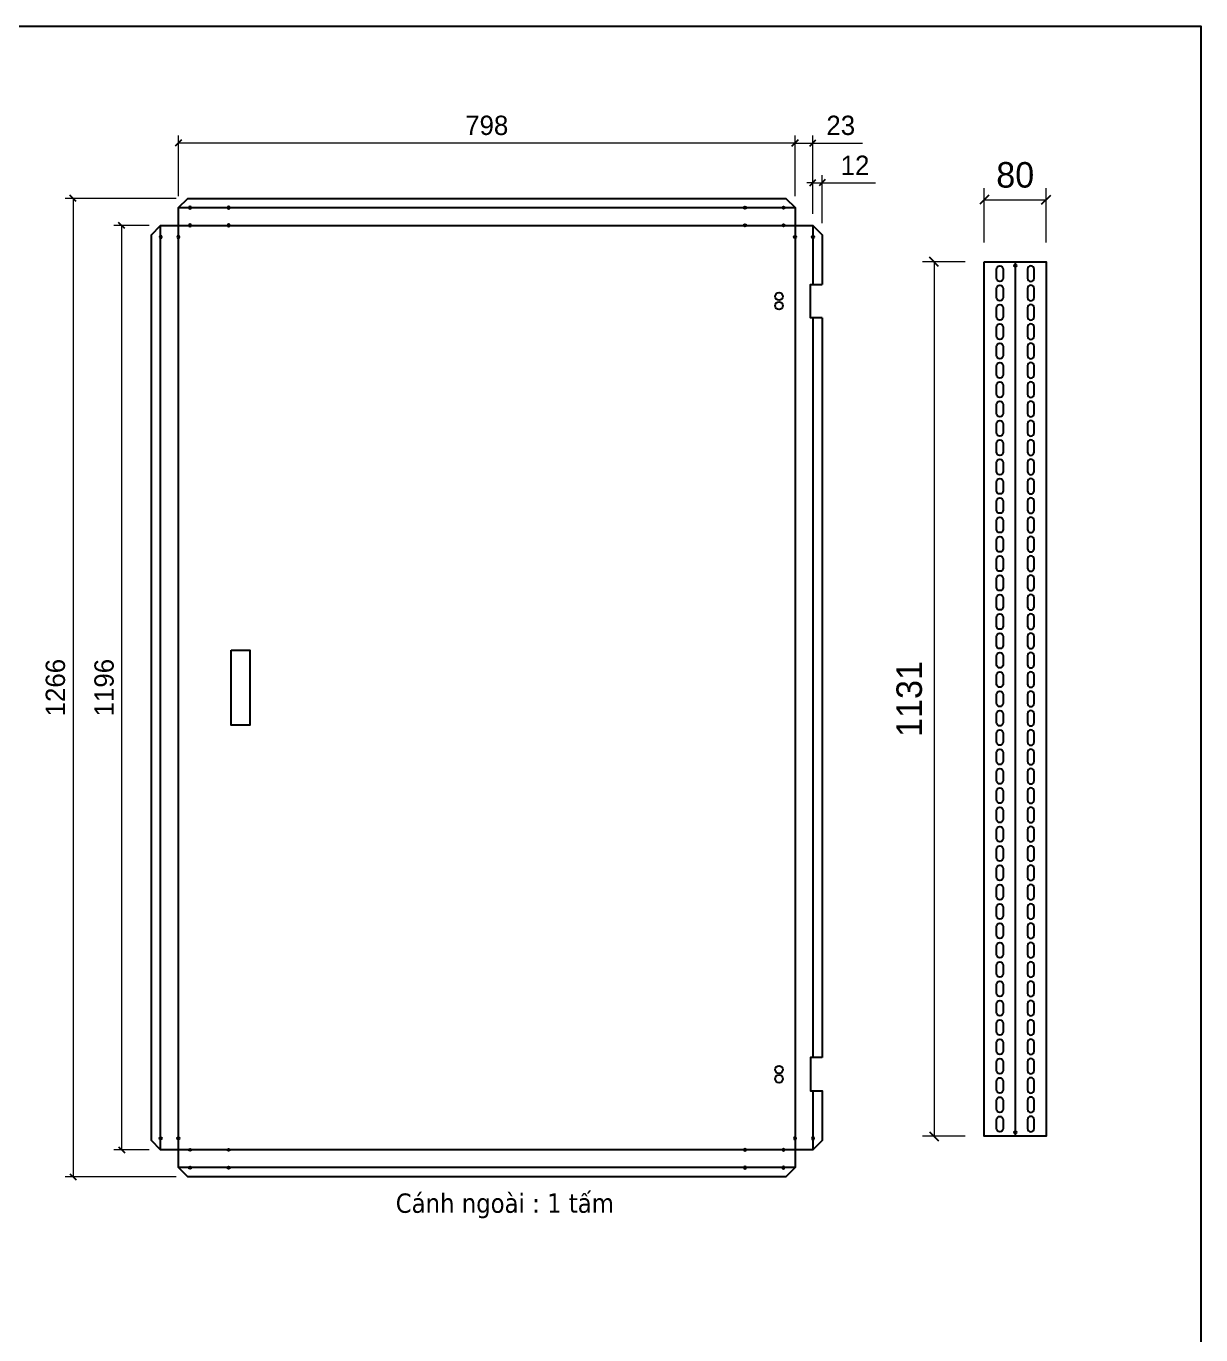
# Model space of a CAD drawing. Header units: millimetres. Extents: x 0 to 4744, y 0 to 3354.
# Drawn here: x 3224 to 4744, y 1662 to 3354 of the extents above; entities that cross this region are included whole.
import ezdxf

# ---------------------------------------------------------------- set-up
doc = ezdxf.new("R2010")
doc.units = ezdxf.units.MM
doc.layers.add('CNC', color=7, linetype='Continuous')
doc.layers.add('DIM', color=253, linetype='Continuous')
doc.styles.add('Arial', font='arial.ttf')
doc.dimstyles.new('Dim-25', dxfattribs={"dimtxt": 25, "dimasz": 8, "dimexe": 10, "dimexo": 15, "dimgap": 10, "dimtad": 1, "dimdec": 0, "dimtxsty": 'Standard', "dimblk": 'OBLIQUE', "dimcen": 10, "dimclrd": 5, "dimclre": 5, "dimclrt": 3, "dimazin": 3, "dimtfac": 1, "dimtdec": 0, "dimtmove": 0, "dimatfit": 3, "dimldrblk": 'OBLIQUE', "dimlwd": 9, "dimlwe": 9})
doc.dimstyles.new('Dim-33', dxfattribs={"dimtxt": 33, "dimasz": 12, "dimexe": 15, "dimexo": 25, "dimgap": 15, "dimtad": 1, "dimdec": 0, "dimtxsty": 'Standard', "dimblk": 'OBLIQUE', "dimcen": 10, "dimclrd": 5, "dimclre": 5, "dimclrt": 3, "dimazin": 3, "dimtfac": 1, "dimtdec": 0, "dimtmove": 0, "dimatfit": 3, "dimldrblk": 'OPEN30', "dimlwd": 9, "dimlwe": 9})

# ---------------------------------------------------------------- blocks, each defined once
blk = doc.blocks.new('f3daunguoc')
at = {"layer": 'CNC', "color": 2, "lineweight": -3}
blk.add_circle((0, 0), 1.5, dxfattribs=at)
blk = doc.blocks.new('*D1')
at = {"color": 0, "linetype": 'ByBlock', "lineweight": -2}
for p, q in [((4237.6, 3147.6), (4245.6, 3155.6)), ((4257.6, 3155.6), (4249.6, 3147.6))]:
    blk.add_line(p, q, dxfattribs=at)
at = {"layer": 'Defpoints', "color": 0, "ltscale": 3, "transparency": 16777216}
for p in [(4253.6, 3151.6), (4241.6, 3096.4), (4253.6, 3084.4)]:
    blk.add_point(p, dxfattribs=at)
at = {"layer": 'DIM', "color": 5, "lineweight": 9, "ltscale": 3, "transparency": 16777216}
for p, q in [((4241.6, 3151.6), (4233.6, 3151.6)), ((4241.6, 3111.4), (4241.6, 3161.6)), ((4241.6, 3151.6), (4253.6, 3151.6)), ((4253.6, 3099.4), (4253.6, 3161.6)), ((4253.6, 3151.6), (4322.8, 3151.6))]:
    blk.add_line(p, q, dxfattribs=at)
at = {"layer": 'DIM', "color": 3, "ltscale": 3, "transparency": 16777216, "insert": (4296.2, 3174.2), "char_height": 25, "attachment_point": 5}
blk.add_mtext('12', dxfattribs=at)
blk = doc.blocks.new('_Oblique')
at = {"color": 0, "linetype": 'ByBlock', "lineweight": -2}
blk.add_line((-0.5, -0.5), (0.5, 0.5), dxfattribs=at)
blk = doc.blocks.new('*D2')
at = {"color": 0, "linetype": 'ByBlock', "lineweight": -2}
for p, q in [((4222.6, 3206.9), (4214.6, 3198.9)), ((4237.6, 3198.9), (4245.6, 3206.9))]:
    blk.add_line(p, q, dxfattribs=at)
at = {"layer": 'Defpoints', "color": 0, "ltscale": 3, "transparency": 16777216}
for p in [(4241.6, 3202.9), (4218.6, 3119.4), (4241.6, 3096.4)]:
    blk.add_point(p, dxfattribs=at)
at = {"layer": 'DIM', "color": 5, "lineweight": 9, "ltscale": 3, "transparency": 16777216}
for p, q in [((4218.6, 3134.4), (4218.6, 3212.9)), ((4218.6, 3202.9), (4241.6, 3202.9)), ((4241.6, 3111.4), (4241.6, 3212.9)), ((4241.6, 3202.9), (4305.9, 3202.9))]:
    blk.add_line(p, q, dxfattribs=at)
at = {"layer": 'DIM', "color": 3, "ltscale": 3, "transparency": 16777216, "insert": (4277.7, 3225.7), "char_height": 25, "attachment_point": 5}
blk.add_mtext('23', dxfattribs=at)
blk = doc.blocks.new('*D3')
at = {"color": 0, "linetype": 'ByBlock', "lineweight": -2}
for p, q in [((3424.6, 3206.9), (3416.6, 3198.9)), ((4214.6, 3198.9), (4222.6, 3206.9))]:
    blk.add_line(p, q, dxfattribs=at)
at = {"layer": 'Defpoints', "color": 0, "ltscale": 3, "transparency": 16777216}
for p in [(3420.6, 3202.9), (3420.6, 3119.4), (4218.6, 3119.4)]:
    blk.add_point(p, dxfattribs=at)
at = {"layer": 'DIM', "color": 5, "lineweight": 9, "ltscale": 3, "transparency": 16777216}
for p, q in [((3420.6, 3134.4), (3420.6, 3212.9)), ((4218.6, 3202.9), (3420.6, 3202.9)), ((4218.6, 3134.4), (4218.6, 3212.9))]:
    blk.add_line(p, q, dxfattribs=at)
at = {"layer": 'DIM', "color": 3, "ltscale": 3, "transparency": 16777216, "insert": (3819.6, 3225.7), "char_height": 25, "attachment_point": 5}
blk.add_mtext('798', dxfattribs=at)
blk = doc.blocks.new('*D4')
at = {"color": 0, "linetype": 'ByBlock', "lineweight": -2}
for p, q in [((3288.2, 3127.4), (3280.2, 3135.4)), ((3280.2, 1869.8), (3288.2, 1861.8))]:
    blk.add_line(p, q, dxfattribs=at)
at = {"layer": 'Defpoints', "color": 0, "ltscale": 3, "transparency": 16777216}
for p in [(3432.6, 3131.4), (3284.2, 1865.8), (3432.6, 1865.8)]:
    blk.add_point(p, dxfattribs=at)
at = {"layer": 'DIM', "color": 5, "lineweight": 9, "ltscale": 3, "transparency": 16777216}
for p, q in [((3417.6, 3131.4), (3274.2, 3131.4)), ((3284.2, 3131.4), (3284.2, 1865.8)), ((3417.6, 1865.8), (3274.2, 1865.8))]:
    blk.add_line(p, q, dxfattribs=at)
at = {"layer": 'DIM', "color": 3, "ltscale": 3, "transparency": 16777216, "insert": (3261.5, 2498.6), "char_height": 25, "attachment_point": 5, "rotation": 90}
blk.add_mtext('1266', dxfattribs=at)
blk = doc.blocks.new('*D5')
at = {"color": 0, "linetype": 'ByBlock', "lineweight": -2}
for p, q in [((3351.2, 3092.4), (3343.2, 3100.4)), ((3343.2, 1904.8), (3351.2, 1896.8))]:
    blk.add_line(p, q, dxfattribs=at)
at = {"layer": 'Defpoints', "color": 0, "ltscale": 3, "transparency": 16777216}
for p in [(3347.2, 3096.4), (3397.6, 3096.4), (3397.6, 1900.8)]:
    blk.add_point(p, dxfattribs=at)
at = {"layer": 'DIM', "color": 5, "lineweight": 9, "ltscale": 3, "transparency": 16777216}
for p, q in [((3382.6, 3096.4), (3337.2, 3096.4)), ((3347.2, 1900.8), (3347.2, 3096.4)), ((3382.6, 1900.8), (3337.2, 1900.8))]:
    blk.add_line(p, q, dxfattribs=at)
at = {"layer": 'DIM', "color": 3, "ltscale": 3, "transparency": 16777216, "insert": (3324.5, 2498.6), "char_height": 25, "attachment_point": 5, "rotation": 90}
blk.add_mtext('1196', dxfattribs=at)
blk = doc.blocks.new('KHUNG CHUẨN')
at = {"color": 7}
blk.add_lwpolyline([(16919.2, -26555.2), (19889.2, -26555.2), (19889.2, -28655.2), (16919.2, -28655.2)], close=True, dxfattribs=at)
at = {"color": 3, "style": 'Arial'}
for tag, p in [('#01', (17055.6, -28580.1)), ('#02', (17431.4, -28580.1)), ('#03', (18030.6, -28580.1)), ('#08', (18751.7, -28580.1)), ('#10', (19064.8, -28580.1)), ('#09', (18753.8, -28632.6)), ('#11', (19060.3, -28625.7)), ('#12', (19806.5, -28628.9)), ('#04', (17024.8, -28634.6)), ('#05', (17308.5, -28633)), ('#06', (17632.7, -28633.7)), ('#07', (18002, -28634.7))]:
    blk.add_attdef(tag, p, '', height=20, dxfattribs=at)
blk = doc.blocks.new('*D66')
at = {"color": 0, "linetype": 'ByBlock', "lineweight": -2}
for p, q in [((4469.5, 3135.7), (4457.5, 3123.7)), ((4537.5, 3123.7), (4549.5, 3135.7))]:
    blk.add_line(p, q, dxfattribs=at)
at = {"layer": 'Defpoints', "color": 0, "ltscale": 3, "transparency": 16777216}
for p in [(4543.5, 3129.7), (4463.5, 3049.5), (4543.5, 3049.5)]:
    blk.add_point(p, dxfattribs=at)
at = {"layer": 'DIM', "color": 5, "lineweight": 9, "ltscale": 3, "transparency": 16777216}
for p, q in [((4463.5, 3074.5), (4463.5, 3144.7)), ((4543.5, 3074.5), (4543.5, 3144.7)), ((4463.5, 3129.7), (4543.5, 3129.7))]:
    blk.add_line(p, q, dxfattribs=at)
at = {"layer": 'DIM', "color": 3, "ltscale": 3, "transparency": 16777216, "insert": (4503.5, 3161.6), "char_height": 33, "attachment_point": 5}
blk.add_mtext('80', dxfattribs=at)
blk = doc.blocks.new('_Open30')
at = {"color": 0, "linetype": 'ByBlock', "lineweight": -2}
for p, q in [((-1, 0.27), (0, 0)), ((0, 0), (-1, -0.27)), ((0, 0), (-1, 0))]:
    blk.add_line(p, q, dxfattribs=at)
blk = doc.blocks.new('*D67')
at = {"color": 0, "linetype": 'ByBlock', "lineweight": -2}
for p, q in [((4404.4, 3043.5), (4392.4, 3055.5)), ((4392.4, 1924.3), (4404.4, 1912.3))]:
    blk.add_line(p, q, dxfattribs=at)
at = {"layer": 'Defpoints', "color": 0, "ltscale": 3, "transparency": 16777216}
for p in [(4463.5, 3049.5), (4398.4, 1918.3), (4463.5, 1918.3)]:
    blk.add_point(p, dxfattribs=at)
at = {"layer": 'DIM', "color": 5, "lineweight": 9, "ltscale": 3, "transparency": 16777216}
for p, q in [((4438.5, 3049.5), (4383.4, 3049.5)), ((4398.4, 3049.5), (4398.4, 1918.3)), ((4438.5, 1918.3), (4383.4, 1918.3))]:
    blk.add_line(p, q, dxfattribs=at)
at = {"layer": 'DIM', "color": 3, "ltscale": 3, "transparency": 16777216, "insert": (4366.5, 2483.9), "char_height": 33, "attachment_point": 5, "rotation": 90}
blk.add_mtext('1131', dxfattribs=at)

msp = doc.modelspace()

# ---------------------------------------------------------------- linework, layer by layer
at = {"color": 7}
msp.add_line((4503.5, 3049.5), (4503.5, 1918.3), dxfattribs=at)
for points in [[(4253.6, 2020.1), (4238.6, 2020.1), (4238.6, 1977.1), (4253.6, 1977.1), (4253.6, 1912.8), (4241.6, 1900.8), (4218.6, 1900.8), (4218.6, 1877.8), (4206.6, 1865.8), (3432.6, 1865.8), (3420.6, 1877.8), (3420.6, 1900.8), (3397.6, 1900.8), (3385.6, 1912.8), (3385.6, 3084.4), (3397.6, 3096.4), (3420.6, 3096.4), (3420.6, 3119.4), (3432.6, 3131.4), (4206.6, 3131.4), (4218.6, 3119.4), (4218.6, 3096.4), (4241.6, 3096.4), (4253.6, 3084.4), (4253.6, 3020.1)], [(3420.6, 3119.4), (4218.6, 3119.4)], [(3397.6, 1900.8), (3397.6, 3096.4)], [(4241.6, 3096.4), (4241.6, 3020.1)], [(4241.6, 2977.1), (4241.6, 2020.1)], [(4253.6, 2977.1), (4253.6, 2020.1)], [(4241.6, 1977.1), (4241.6, 1900.8)], [(4218.6, 1877.8), (3420.6, 1877.8)]]:
    msp.add_lwpolyline(points, dxfattribs=at)
for points in [[(3420.6, 3096.4), (4218.6, 3096.4), (4218.6, 1900.8), (3420.6, 1900.8)], [(4463.5, 3049.5), (4543.5, 3049.5), (4543.5, 1918.3), (4463.5, 1918.3)]]:
    msp.add_lwpolyline(points, close=True, dxfattribs=at)
at = {"color": 2, "ltscale": 0.5}
for points in [[(4487.8, 3039.8), (4487.8, 3028.3, -1), (4479.3, 3028.3), (4479.3, 3039.8, -1)], [(4519.3, 3039.8), (4519.3, 3028.3, 1), (4527.8, 3028.3), (4527.8, 3039.8, 1)], [(4487.8, 3014.8), (4487.8, 3003.3, -1), (4479.3, 3003.3), (4479.3, 3014.8, -1)], [(4519.3, 3014.8), (4519.3, 3003.3, 1), (4527.8, 3003.3), (4527.8, 3014.8, 1)], [(4487.8, 2989.8), (4487.8, 2978.3, -1), (4479.3, 2978.3), (4479.3, 2989.8, -1)], [(4519.3, 2989.8), (4519.3, 2978.3, 1), (4527.8, 2978.3), (4527.8, 2989.8, 1)], [(4487.8, 2964.8), (4487.8, 2953.3, -1), (4479.3, 2953.3), (4479.3, 2964.8, -1)], [(4519.3, 2964.8), (4519.3, 2953.3, 1), (4527.8, 2953.3), (4527.8, 2964.8, 1)], [(4487.8, 2939.8), (4487.8, 2928.3, -1), (4479.3, 2928.3), (4479.3, 2939.8, -1)], [(4519.3, 2939.8), (4519.3, 2928.3, 1), (4527.8, 2928.3), (4527.8, 2939.8, 1)], [(4487.8, 2914.8), (4487.8, 2903.3, -1), (4479.3, 2903.3), (4479.3, 2914.8, -1)], [(4519.3, 2914.8), (4519.3, 2903.3, 1), (4527.8, 2903.3), (4527.8, 2914.8, 1)], [(4487.8, 2889.8), (4487.8, 2878.3, -1), (4479.3, 2878.3), (4479.3, 2889.8, -1)], [(4519.3, 2889.8), (4519.3, 2878.3, 1), (4527.8, 2878.3), (4527.8, 2889.8, 1)], [(4487.8, 2864.8), (4487.8, 2853.3, -1), (4479.3, 2853.3), (4479.3, 2864.8, -1)], [(4519.3, 2864.8), (4519.3, 2853.3, 1), (4527.8, 2853.3), (4527.8, 2864.8, 1)], [(4487.8, 2839.8), (4487.8, 2828.3, -1), (4479.3, 2828.3), (4479.3, 2839.8, -1)], [(4519.3, 2839.8), (4519.3, 2828.3, 1), (4527.8, 2828.3), (4527.8, 2839.8, 1)], [(4487.8, 2814.8), (4487.8, 2803.3, -1), (4479.3, 2803.3), (4479.3, 2814.8, -1)], [(4519.3, 2814.8), (4519.3, 2803.3, 1), (4527.8, 2803.3), (4527.8, 2814.8, 1)], [(4487.8, 2789.8), (4487.8, 2778.3, -1), (4479.3, 2778.3), (4479.3, 2789.8, -1)], [(4519.3, 2789.8), (4519.3, 2778.3, 1), (4527.8, 2778.3), (4527.8, 2789.8, 1)], [(4487.8, 2764.8), (4487.8, 2753.3, -1), (4479.3, 2753.3), (4479.3, 2764.8, -1)], [(4519.3, 2764.8), (4519.3, 2753.3, 1), (4527.8, 2753.3), (4527.8, 2764.8, 1)], [(4487.8, 2739.8), (4487.8, 2728.3, -1), (4479.3, 2728.3), (4479.3, 2739.8, -1)], [(4519.3, 2739.8), (4519.3, 2728.3, 1), (4527.8, 2728.3), (4527.8, 2739.8, 1)], [(4487.8, 2714.8), (4487.8, 2703.3, -1), (4479.3, 2703.3), (4479.3, 2714.8, -1)], [(4519.3, 2714.8), (4519.3, 2703.3, 1), (4527.8, 2703.3), (4527.8, 2714.8, 1)], [(4487.8, 2689.8), (4487.8, 2678.3, -1), (4479.3, 2678.3), (4479.3, 2689.8, -1)], [(4519.3, 2689.8), (4519.3, 2678.3, 1), (4527.8, 2678.3), (4527.8, 2689.8, 1)], [(4487.8, 2664.8), (4487.8, 2653.3, -1), (4479.3, 2653.3), (4479.3, 2664.8, -1)], [(4519.3, 2664.8), (4519.3, 2653.3, 1), (4527.8, 2653.3), (4527.8, 2664.8, 1)], [(4487.8, 2639.8), (4487.8, 2628.3, -1), (4479.3, 2628.3), (4479.3, 2639.8, -1)], [(4519.3, 2639.8), (4519.3, 2628.3, 1), (4527.8, 2628.3), (4527.8, 2639.8, 1)], [(4487.8, 2614.8), (4487.8, 2603.3, -1), (4479.3, 2603.3), (4479.3, 2614.8, -1)], [(4519.3, 2614.8), (4519.3, 2603.3, 1), (4527.8, 2603.3), (4527.8, 2614.8, 1)], [(4487.8, 2589.8), (4487.8, 2578.3, -1), (4479.3, 2578.3), (4479.3, 2589.8, -1)], [(4519.3, 2589.8), (4519.3, 2578.3, 1), (4527.8, 2578.3), (4527.8, 2589.8, 1)], [(4487.8, 2564.8), (4487.8, 2553.3, -1), (4479.3, 2553.3), (4479.3, 2564.8, -1)], [(4519.3, 2564.8), (4519.3, 2553.3, 1), (4527.8, 2553.3), (4527.8, 2564.8, 1)], [(4487.8, 2539.8), (4487.8, 2528.3, -1), (4479.3, 2528.3), (4479.3, 2539.8, -1)], [(4519.3, 2539.8), (4519.3, 2528.3, 1), (4527.8, 2528.3), (4527.8, 2539.8, 1)], [(4487.8, 2514.8), (4487.8, 2503.3, -1), (4479.3, 2503.3), (4479.3, 2514.8, -1)], [(4519.3, 2514.8), (4519.3, 2503.3, 1), (4527.8, 2503.3), (4527.8, 2514.8, 1)], [(4487.8, 2489.8), (4487.8, 2478.3, -1), (4479.3, 2478.3), (4479.3, 2489.8, -1)], [(4519.3, 2489.8), (4519.3, 2478.3, 1), (4527.8, 2478.3), (4527.8, 2489.8, 1)], [(4487.8, 2464.8), (4487.8, 2453.3, -1), (4479.3, 2453.3), (4479.3, 2464.8, -1)], [(4519.3, 2464.8), (4519.3, 2453.3, 1), (4527.8, 2453.3), (4527.8, 2464.8, 1)], [(4487.8, 2439.8), (4487.8, 2428.3, -1), (4479.3, 2428.3), (4479.3, 2439.8, -1)], [(4519.3, 2439.8), (4519.3, 2428.3, 1), (4527.8, 2428.3), (4527.8, 2439.8, 1)], [(4487.8, 2414.8), (4487.8, 2403.3, -1), (4479.3, 2403.3), (4479.3, 2414.8, -1)], [(4519.3, 2414.8), (4519.3, 2403.3, 1), (4527.8, 2403.3), (4527.8, 2414.8, 1)], [(4487.8, 2389.8), (4487.8, 2378.3, -1), (4479.3, 2378.3), (4479.3, 2389.8, -1)], [(4519.3, 2389.8), (4519.3, 2378.3, 1), (4527.8, 2378.3), (4527.8, 2389.8, 1)], [(4487.8, 2364.8), (4487.8, 2353.3, -1), (4479.3, 2353.3), (4479.3, 2364.8, -1)], [(4519.3, 2364.8), (4519.3, 2353.3, 1), (4527.8, 2353.3), (4527.8, 2364.8, 1)], [(4487.8, 2339.8), (4487.8, 2328.3, -1), (4479.3, 2328.3), (4479.3, 2339.8, -1)], [(4519.3, 2339.8), (4519.3, 2328.3, 1), (4527.8, 2328.3), (4527.8, 2339.8, 1)], [(4487.8, 2314.8), (4487.8, 2303.3, -1), (4479.3, 2303.3), (4479.3, 2314.8, -1)], [(4519.3, 2314.8), (4519.3, 2303.3, 1), (4527.8, 2303.3), (4527.8, 2314.8, 1)], [(4487.8, 2289.8), (4487.8, 2278.3, -1), (4479.3, 2278.3), (4479.3, 2289.8, -1)], [(4519.3, 2289.8), (4519.3, 2278.3, 1), (4527.8, 2278.3), (4527.8, 2289.8, 1)], [(4487.8, 2264.8), (4487.8, 2253.3, -1), (4479.3, 2253.3), (4479.3, 2264.8, -1)], [(4519.3, 2264.8), (4519.3, 2253.3, 1), (4527.8, 2253.3), (4527.8, 2264.8, 1)], [(4487.8, 2239.8), (4487.8, 2228.3, -1), (4479.3, 2228.3), (4479.3, 2239.8, -1)], [(4519.3, 2239.8), (4519.3, 2228.3, 1), (4527.8, 2228.3), (4527.8, 2239.8, 1)], [(4487.8, 2214.8), (4487.8, 2203.3, -1), (4479.3, 2203.3), (4479.3, 2214.8, -1)], [(4519.3, 2214.8), (4519.3, 2203.3, 1), (4527.8, 2203.3), (4527.8, 2214.8, 1)], [(4487.8, 2189.8), (4487.8, 2178.3, -1), (4479.3, 2178.3), (4479.3, 2189.8, -1)], [(4519.3, 2189.8), (4519.3, 2178.3, 1), (4527.8, 2178.3), (4527.8, 2189.8, 1)], [(4487.8, 2164.8), (4487.8, 2153.3, -1), (4479.3, 2153.3), (4479.3, 2164.8, -1)], [(4519.3, 2164.8), (4519.3, 2153.3, 1), (4527.8, 2153.3), (4527.8, 2164.8, 1)], [(4487.8, 2139.8), (4487.8, 2128.3, -1), (4479.3, 2128.3), (4479.3, 2139.8, -1)], [(4519.3, 2139.8), (4519.3, 2128.3, 1), (4527.8, 2128.3), (4527.8, 2139.8, 1)], [(4487.8, 2114.8), (4487.8, 2103.3, -1), (4479.3, 2103.3), (4479.3, 2114.8, -1)], [(4519.3, 2114.8), (4519.3, 2103.3, 1), (4527.8, 2103.3), (4527.8, 2114.8, 1)], [(4487.8, 2089.8), (4487.8, 2078.3, -1), (4479.3, 2078.3), (4479.3, 2089.8, -1)], [(4519.3, 2089.8), (4519.3, 2078.3, 1), (4527.8, 2078.3), (4527.8, 2089.8, 1)], [(4487.8, 2064.8), (4487.8, 2053.3, -1), (4479.3, 2053.3), (4479.3, 2064.8, -1)], [(4519.3, 2064.8), (4519.3, 2053.3, 1), (4527.8, 2053.3), (4527.8, 2064.8, 1)], [(4487.8, 2039.8), (4487.8, 2028.3, -1), (4479.3, 2028.3), (4479.3, 2039.8, -1)], [(4519.3, 2039.8), (4519.3, 2028.3, 1), (4527.8, 2028.3), (4527.8, 2039.8, 1)], [(4487.8, 2014.8), (4487.8, 2003.3, -1), (4479.3, 2003.3), (4479.3, 2014.8, -1)], [(4519.3, 2014.8), (4519.3, 2003.3, 1), (4527.8, 2003.3), (4527.8, 2014.8, 1)], [(4487.8, 1989.8), (4487.8, 1978.3, -1), (4479.3, 1978.3), (4479.3, 1989.8, -1)], [(4519.3, 1989.8), (4519.3, 1978.3, 1), (4527.8, 1978.3), (4527.8, 1989.8, 1)], [(4487.8, 1964.8), (4487.8, 1953.3, -1), (4479.3, 1953.3), (4479.3, 1964.8, -1)], [(4519.3, 1964.8), (4519.3, 1953.3, 1), (4527.8, 1953.3), (4527.8, 1964.8, 1)], [(4487.8, 1939.8), (4487.8, 1928.3, -1), (4479.3, 1928.3), (4479.3, 1939.8, -1)], [(4519.3, 1939.8), (4519.3, 1928.3, 1), (4527.8, 1928.3), (4527.8, 1939.8, 1)]]:
    msp.add_lwpolyline(points, format="xyb", close=True, dxfattribs=at)
at = {"color": 2}
msp.add_lwpolyline([(4253.6, 2977.1), (4238.6, 2977.1), (4238.6, 3020.1), (4253.6, 3020.1)], dxfattribs=at)
at = {"color": 2, "ltscale": 3}
msp.add_lwpolyline([(3489, 2547.1), (3513, 2547.1), (3513, 2450.1), (3489, 2450.1)], close=True, dxfattribs=at)
for centre in [(4503.5, 3044.5), (4503.5, 1923.3)]:
    msp.add_circle(centre, 1.5, dxfattribs=at)
at = {"color": 2}
for centre in [(4197.8, 3004.6), (4197.8, 2992.6), (4197.8, 2004.6), (4197.8, 1992.6)]:
    msp.add_circle(centre, 5, dxfattribs=at)

# ---------------------------------------------------------------- block references
at = {"color": 3, "xscale": 1.597200000007433, "yscale": 1.597200000007433, "zscale": 1.597200000007433}
msp.add_blockref('KHUNG CHUẨN', (-27023.4, 45768), dxfattribs=at)
at = {"lineweight": -3, "xscale": -1, "rotation": 180}
for p in [(3435.6, 3119.4), (3485.6, 3119.4), (3435.6, 3096.4), (3485.6, 3096.4), (3397.6, 3081.4), (3420.6, 3081.4)]:
    msp.add_blockref('f3daunguoc', p, dxfattribs=at)
at = {"lineweight": -3, "rotation": 180}
for p in [(4153.6, 3119.4), (4203.6, 3119.4), (4153.6, 3096.4), (4203.6, 3096.4), (4218.6, 3081.4), (4241.6, 3081.4)]:
    msp.add_blockref('f3daunguoc', p, dxfattribs=at)
at = {"lineweight": -3}
for p in [(3397.6, 1915.8), (3420.6, 1915.8), (3435.6, 1900.8), (3485.6, 1900.8), (3435.6, 1877.8), (3485.6, 1877.8)]:
    msp.add_blockref('f3daunguoc', p, dxfattribs=at)
at = {"lineweight": -3, "xscale": -1}
for p in [(4218.6, 1915.8), (4241.6, 1915.8), (4153.6, 1900.8), (4203.6, 1900.8), (4153.6, 1877.8), (4203.6, 1877.8)]:
    msp.add_blockref('f3daunguoc', p, dxfattribs=at)

# ---------------------------------------------------------------- texts
at = {"color": 2, "insert": (3843, 1828.3), "char_height": 25, "width": 975, "attachment_point": 5}
msp.add_mtext('{\\fTahoma|b0|i0|c0|p34;Cánh ngoài : 1 tấm}', dxfattribs=at)

# ---------------------------------------------------------------- dimensions: what is measured, and where the dimension line sits
at = {"layer": 'DIM', "color": 7, "ltscale": 3}
for base, p1, p2, picture, middle in [((3420.6, 3202.9), (4218.6, 3119.4), (3420.6, 3119.4), '*D3', (3819.6, 3225.7)), ((4241.6, 3202.9), (4218.6, 3119.4), (4241.6, 3096.4), '*D2', (4277.7, 3225.7)), ((4253.6, 3151.6), (4241.6, 3096.4), (4253.6, 3084.4), '*D1', (4296.2, 3174.2))]:
    dim = msp.add_linear_dim(base=base, p1=p1, p2=p2, dimstyle='Dim-25', dxfattribs=at)
    dim.commit()
    dim.dimension.update_dxf_attribs({"geometry": picture, "text_midpoint": middle})
at = {"layer": 'DIM', "ltscale": 3}
dim = msp.add_linear_dim(base=(4543.5, 3129.7), p1=(4463.5, 3049.5), p2=(4543.5, 3049.5), dimstyle='Dim-33', dxfattribs=at)
dim.commit()
dim.dimension.update_dxf_attribs({"geometry": '*D66', "text_midpoint": (4503.5, 3161.6)})
at = {"layer": 'DIM', "color": 7, "ltscale": 3}
for base, p1, p2, picture, middle in [((3284.2, 1865.8), (3432.6, 3131.4), (3432.6, 1865.8), '*D4', (3261.5, 2498.6)), ((3347.2, 3096.4), (3397.6, 1900.8), (3397.6, 3096.4), '*D5', (3324.5, 2498.6))]:
    dim = msp.add_linear_dim(base=base, p1=p1, p2=p2, angle=90, dimstyle='Dim-25', dxfattribs=at)
    dim.commit()
    dim.dimension.update_dxf_attribs({"geometry": picture, "text_midpoint": middle})
at = {"layer": 'DIM', "ltscale": 3}
dim = msp.add_linear_dim(base=(4398.4, 1918.3), p1=(4463.5, 3049.5), p2=(4463.5, 1918.3), angle=90, dimstyle='Dim-33', dxfattribs=at)
dim.commit()
dim.dimension.update_dxf_attribs({"geometry": '*D67', "text_midpoint": (4366.5, 2483.9)})

doc.saveas('drawing.dxf')
